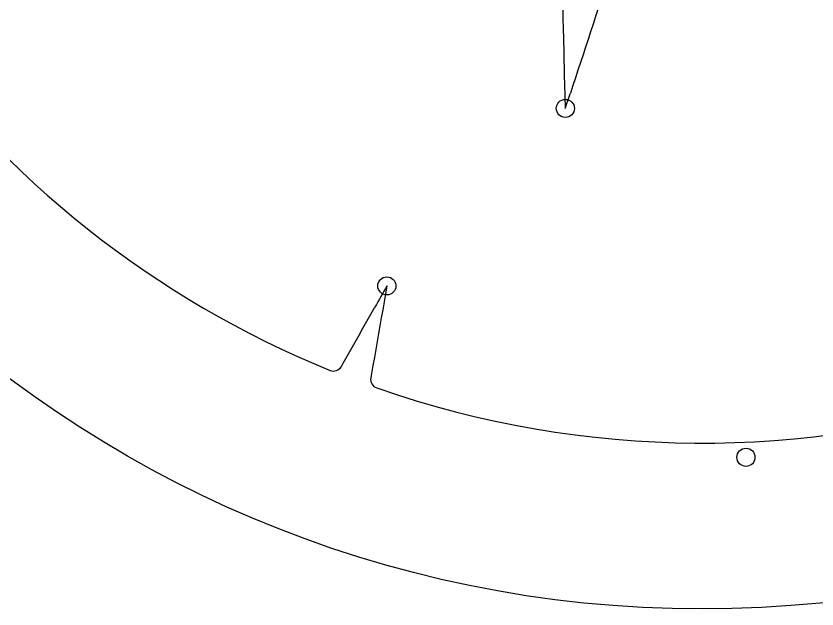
# Model space of a CAD drawing. Header units: millimetres. Extents: x -31.9 to 31.9, y -31.9 to 31.9.
# Drawn here: x -18.96 to 3.18, y -31.9 to -15.51 of the extents above; entities that cross this region are included whole.
import ezdxf

# ---------------------------------------------------------------- set-up
doc = ezdxf.new("R2010")
doc.units = ezdxf.units.MM
for name, color, linetype in [('CUT_INNER', 6, 'Continuous'), ('CUT_OUTER', 1, 'Continuous'), ('ENGRAVE', 7, 'Continuous')]:
    doc.layers.add(name, color=color, linetype=linetype)

msp = doc.modelspace()

# ---------------------------------------------------------------- linework, layer by layer
at = {"layer": 'CUT_INNER'}
for points in [[(-3.7763, -18.0647), (-3.7767, -18.06), (-3.7922, -17.3964), (-3.7975, -17.1733), (-3.8027, -16.9501), (-3.808, -16.7269), (-3.8132, -16.5037), (-3.8289, -15.8342), (-3.8342, -15.611), (-3.8394, -15.3878), (-3.8446, -15.1646), (-3.8499, -14.9414), (-3.8551, -14.7182), (-3.8604, -14.495), (-3.8761, -13.8255), (-3.8813, -13.6023), (-3.8828, -13.539)], [(-2.3536, -13.7432), (-2.3805, -13.8249), (-2.4503, -14.037), (-2.5201, -14.249), (-2.5899, -14.4611), (-2.6597, -14.6731), (-2.7295, -14.8852), (-2.7993, -15.0973), (-2.9389, -15.5214), (-3.0087, -15.7334), (-3.0785, -15.9455), (-3.1483, -16.1575), (-3.2181, -16.3696), (-3.2879, -16.5816), (-3.3577, -16.7937), (-3.4275, -17.0057), (-3.4973, -17.2178), (-3.5671, -17.4298), (-3.6369, -17.6419)], [(-8.7094, -22.9727), (-8.71, -22.9774), (-8.7474, -23.1913), (-8.7858, -23.4112), (-8.8242, -23.6312), (-8.8626, -23.8511), (-8.901, -24.071), (-8.9394, -24.2909), (-8.9778, -24.5108), (-9.0546, -24.9507), (-9.093, -25.1706), (-9.1314, -25.3905), (-9.1527, -25.5124)], [(-9.9665, -25.1967), (-9.9171, -25.1094), (-9.6974, -24.7207), (-9.5876, -24.5263), (-9.4778, -24.3319), (-9.368, -24.1376), (-9.2581, -23.9432), (-9.1483, -23.7489), (-9.0385, -23.5545)]]:
    msp.add_lwpolyline(points, dxfattribs=at)
for centre, radius, start, end in [((0.0002, -0.0005), 27.3125, 250.78562, 325.07375), ((-0.0011, -0.0015), 27.3112, 215.24388, 247.89681), ((-209.6503, 50.0537), 216.8506, 341.691964, 341.809586), ((274.5413, -183.5432), 325.5977, 150.451756, 150.569378), ((-10.1841, -25.0737), 0.25, 248.02734, 330.53009), ((-8.9064, -25.5554), 0.25, 170.09491, 250.83984)]:
    msp.add_arc(centre, radius, start, end, dxfattribs=at)
at = {"layer": 'CUT_OUTER'}
msp.add_circle((0, 0), 31.9, dxfattribs=at)
at = {"layer": 'ENGRAVE'}
for centre in [(-3.7765, -18.066), (-8.709, -22.9714), (1.2139, -27.7088)]:
    msp.add_circle(centre, 0.25, dxfattribs=at)

doc.saveas('drawing.dxf')
